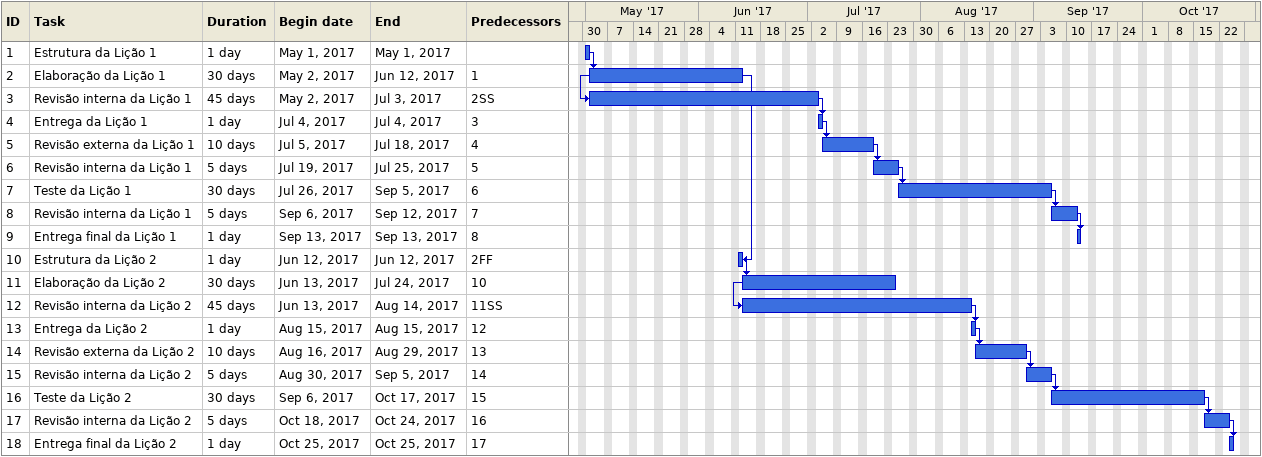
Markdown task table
| ID | Task | Duration | Start | Finish | Predecessors |
|---|---|---|---|---|---|
| 1 | Estrutura da Lição 1 | 1d | 2017-05-01 | 2017-05-01 |  |
| 2 | Elaboração da Lição 1 | 30d | 2017-05-02 | 2017-06-12 | 1 |
| 3 | Revisão interna da Lição 1 | 45d | 2017-05-02 | 2017-07-03 | 2SS |
| 4 | Entrega da Lição 1 | 1d | 2017-07-04 | 2017-07-04 | 3 |
| 5 | Revisão externa da Lição 1 | 10d | 2017-07-05 | 2017-07-18 | 4 |
| 6 | Revisão interna da Lição 1 | 5d | 2017-07-19 | 2017-07-25 | 5 |
| 7 | Teste da Lição 1 | 30d | 2017-07-26 | 2017-09-05 | 6 |
| 8 | Revisão interna da Lição 1 | 5d | 2017-09-06 | 2017-09-12 | 7 |
| 9 | Entrega final da Lição 1 | 1d | 2017-09-13 | 2017-09-13 | 8 |
| 10 | Estrutura da Lição 2 | 1d | 2017-06-12 | 2017-06-12 | 2FF |
| 11 | Elaboração da Lição 2 | 30d | 2017-06-13 | 2017-07-24 | 10 |
| 12 | Revisão interna da Lição 2 | 45d | 2017-06-13 | 2017-08-14 | 11SS |
| 13 | Entrega da Lição 2 | 1d | 2017-08-15 | 2017-08-15 | 12 |
| 14 | Revisão externa da Lição 2 | 10d | 2017-08-16 | 2017-08-29 | 13 |
| 15 | Revisão interna da Lição 2 | 5d | 2017-08-30 | 2017-09-05 | 14 |
| 16 | Teste da Lição 2 | 30d | 2017-09-06 | 2017-10-17 | 15 |
| 17 | Revisão interna da Lição 2 | 5d | 2017-10-18 | 2017-10-24 | 16 |
| 18 | Entrega final da Lição 2 | 1d | 2017-10-25 | 2017-10-25 | 17 |
